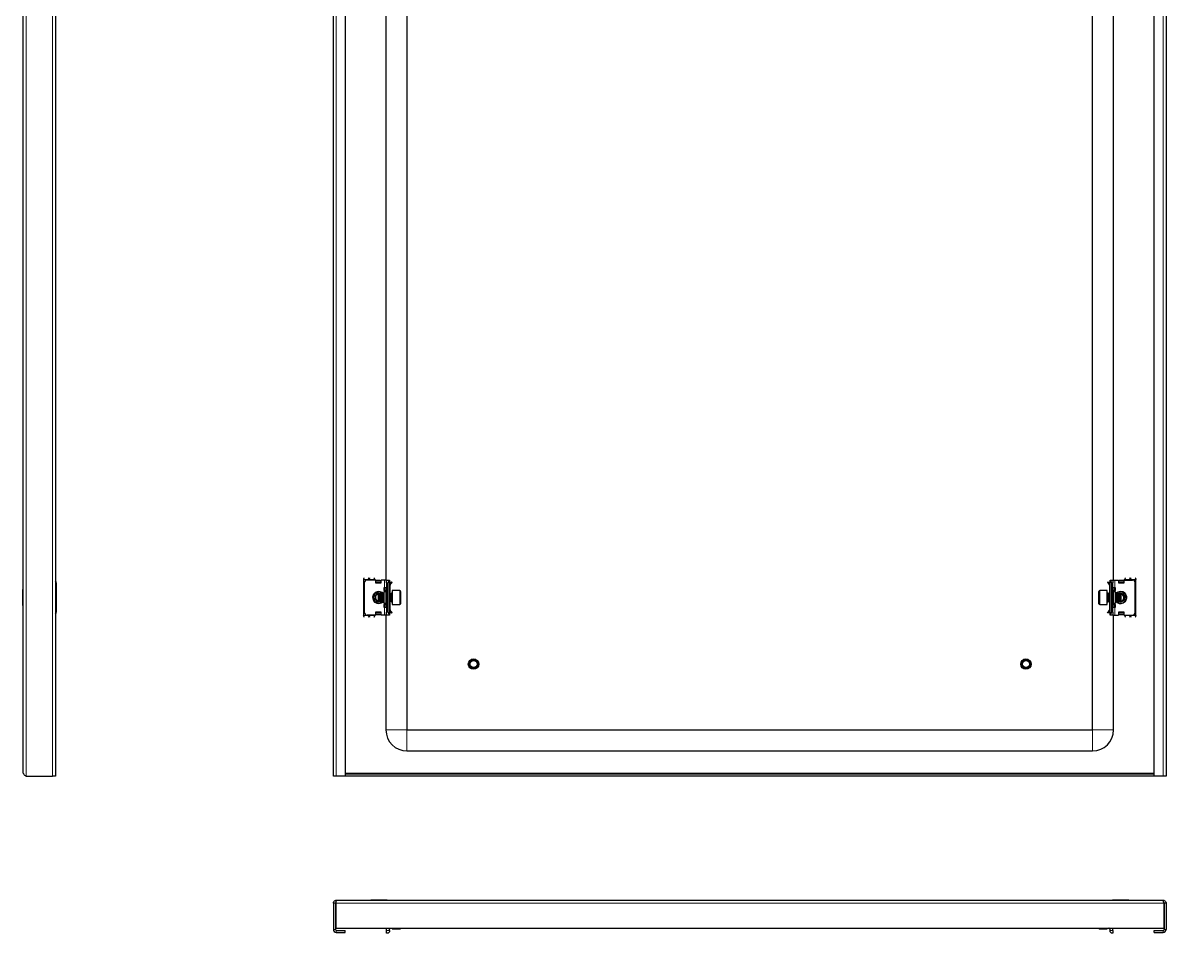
# Model space of a CAD drawing. Header units: millimetres. Extents: x -202 to 1684, y -868 to 1206.
# Drawn here: x 868 to 1684, y -849 to -199 of the extents above; entities that cross this region are included whole.
import ezdxf

# ---------------------------------------------------------------- set-up
doc = ezdxf.new("R2010")
doc.units = ezdxf.units.MM

msp = doc.modelspace()

# ---------------------------------------------------------------- linework, layer by layer
at = {"color": 7, "linetype": 'Continuous', "lineweight": 25}
for p, q in [((868.5, -734.36), (868.5, 1016.44)), ((891.5, 1018.54), (891.5, -736.46)), ((1089.66, -736.46), (1089.66, 1018.54)), ((1098.16, 1018.54), (1098.16, -736.46)), ((1675.16, -736.46), (1675.16, 1018.54)), ((1683.66, 1018.54), (1683.66, -736.46)), ((1142.16, 985.54), (1142.16, -703.46)), ((1631.16, -703.46), (1631.16, 985.54)), ((1127.16, -146.46), (1127.16, -596.46)), ((1646.16, -596.46), (1646.16, -146.46)), ((868.5, -603.18), (868.2, -603.18)), ((868.2, -611.1), (868.2, -603.18)), ((892, -598.46), (892, -619.46)), ((1111.16, -596.21), (1111.16, -621.71)), ((1111.66, -598.46), (1111.66, -619.46)), ((1119.66, -596.46), (1113.66, -596.46)), ((1119.16, -596.21), (1119.16, -596.46)), ((1119.66, -596.46), (1119.66, -598.46)), ((1119.86, -596.58), (1119.66, -596.58)), ((1119.66, -598.46), (1123.66, -598.46)), ((1119.86, -598.46), (1119.86, -596.58)), ((1119.91, -596.84), (1120.41, -596.49)), ((1120.41, -596.84), (1119.91, -597.19)), ((1119.91, -597.19), (1119.91, -596.84)), ((1119.91, -598.11), (1119.91, -597.19)), ((1119.91, -598.46), (1119.91, -598.11)), ((1120.41, -596.49), (1120.41, -596.84)), ((1120.41, -596.49), (1122.91, -596.49)), ((1120.41, -596.84), (1122.91, -596.84)), ((1122.91, -596.84), (1122.91, -596.49)), ((1122.91, -596.49), (1123.41, -596.84)), ((1123.41, -597.19), (1122.91, -596.84)), ((1123.41, -596.84), (1123.41, -597.19)), ((1123.41, -597.19), (1123.41, -598.11)), ((1123.41, -598.11), (1123.41, -598.46)), ((1123.66, -598.46), (1123.66, -596.46)), ((1126.16, -596.46), (1123.66, -596.46)), ((1125.66, -601.96), (1125.66, -603.96)), ((1126.16, -601.96), (1125.66, -601.96)), ((1127.66, -596.46), (1126.16, -596.46)), ((1127.66, -601.96), (1126.16, -601.96)), ((1127.66, -596.46), (1129.66, -596.46)), ((1127.66, -598.46), (1127.66, -596.46)), ((1127.66, -598.46), (1127.66, -619.46)), ((1128.66, -619.46), (1128.66, -598.46)), ((1129.66, -596.46), (1129.66, -596.73)), ((1129.66, -596.73), (1129.66, -621.19)), ((1129.66, -597.55), (1129.87, -597.75)), ((1130.16, -600.21), (1129.66, -600.21)), ((1130.16, -598.46), (1130.16, -598.92)), ((1130.16, -603.71), (1130.16, -600.21)), ((1130.25, -598.8), (1131.23, -597.82)), ((1130.6, -599.15), (1130.25, -598.8)), ((1130.6, -599.15), (1131.58, -598.17)), ((1131.23, -597.82), (1131.58, -598.17)), ((1642.1, -597.82), (1641.75, -598.17)), ((1642.73, -599.15), (1641.75, -598.17)), ((1643.08, -598.8), (1642.1, -597.82)), ((1642.73, -599.15), (1643.08, -598.8)), ((1643.16, -598.46), (1643.16, -598.85)), ((1643.16, -600.21), (1643.66, -600.21)), ((1643.16, -600.21), (1643.16, -603.71)), ((1643.46, -597.75), (1643.66, -597.55)), ((1643.66, -596.46), (1645.66, -596.46)), ((1643.66, -596.73), (1643.66, -596.46)), ((1643.66, -621.19), (1643.66, -596.73)), ((1644.66, -598.46), (1644.66, -619.46)), ((1645.66, -596.46), (1645.66, -598.46)), ((1645.66, -596.46), (1647.16, -596.46)), ((1645.66, -619.46), (1645.66, -598.46)), ((1647.16, -601.96), (1645.66, -601.96)), ((1647.16, -596.46), (1649.66, -596.46)), ((1647.66, -601.96), (1647.16, -601.96)), ((1647.66, -603.96), (1647.66, -601.96)), ((1649.66, -596.46), (1649.66, -598.46)), ((1649.66, -598.46), (1653.66, -598.46)), ((1649.91, -596.84), (1650.41, -596.49)), ((1650.41, -596.84), (1649.91, -597.19)), ((1649.91, -597.19), (1649.91, -596.84)), ((1649.91, -598.11), (1649.91, -597.19)), ((1649.91, -598.46), (1649.91, -598.11)), ((1650.41, -596.49), (1650.41, -596.84)), ((1650.41, -596.49), (1652.91, -596.49)), ((1650.41, -596.84), (1652.91, -596.84)), ((1652.91, -596.84), (1652.91, -596.49)), ((1652.91, -596.49), (1653.41, -596.84)), ((1653.41, -597.19), (1652.91, -596.84)), ((1653.41, -596.84), (1653.41, -597.19)), ((1653.41, -597.19), (1653.41, -598.11)), ((1653.41, -598.11), (1653.41, -598.46)), ((1653.46, -596.58), (1653.46, -598.46)), ((1653.66, -596.58), (1653.46, -596.58)), ((1653.66, -598.46), (1653.66, -596.46)), ((1653.66, -596.46), (1659.66, -596.46)), ((1654.16, -596.46), (1654.16, -596.21)), ((1661.66, -619.46), (1661.66, -598.46)), ((1662.16, -621.71), (1662.16, -596.21)), ((868.2, -614.75), (868.2, -611.1)), ((1121.97, -606.21), (1121.14, -606.4)), ((1122.22, -605.96), (1121.66, -606.51)), ((1121.66, -606.51), (1121.66, -611.22)), ((1121.66, -611.22), (1121.66, -611.41)), ((1121.66, -611.41), (1122.22, -611.96)), ((1122.28, -605.96), (1122.22, -605.96)), ((1122.22, -605.96), (1122.22, -611.73)), ((1122.66, -606.51), (1122.28, -605.96)), ((1122.28, -605.96), (1122.28, -607.81)), ((1122.28, -607.81), (1122.28, -611.96)), ((1122.28, -611.96), (1122.66, -611.41)), ((1122.83, -606.28), (1122.46, -606.22)), ((1123.05, -605.96), (1122.66, -606.51)), ((1122.66, -606.51), (1122.66, -608.03)), ((1122.66, -608.03), (1122.66, -611.41)), ((1122.66, -611.41), (1123.05, -611.96)), ((1123.28, -605.96), (1123.05, -605.96)), ((1123.05, -605.96), (1123.05, -607.81)), ((1123.05, -607.81), (1123.05, -611.96)), ((1123.66, -606.51), (1123.28, -605.96)), ((1123.28, -605.96), (1123.28, -607.81)), ((1123.28, -607.81), (1123.28, -611.96)), ((1123.28, -611.96), (1123.66, -611.41)), ((1123.49, -606.27), (1123.74, -606.41)), ((1123.74, -611.51), (1123.49, -611.65)), ((1124.05, -605.96), (1123.66, -606.51)), ((1123.66, -606.51), (1123.66, -608.03)), ((1123.66, -608.03), (1123.66, -611.41)), ((1123.66, -611.41), (1124.05, -611.96)), ((1124.28, -605.96), (1124.05, -605.96)), ((1124.05, -605.96), (1124.05, -607.81)), ((1124.05, -607.81), (1124.05, -611.96)), ((1124.66, -606.51), (1124.28, -605.96)), ((1124.28, -605.96), (1124.28, -607.81)), ((1124.28, -607.81), (1124.28, -611.96)), ((1124.28, -611.96), (1124.66, -611.41)), ((1125.05, -605.96), (1124.66, -606.51)), ((1124.66, -606.51), (1124.66, -608.03)), ((1124.66, -608.03), (1124.66, -611.41)), ((1124.66, -611.41), (1125.05, -611.96)), ((1125.28, -605.96), (1125.05, -605.96)), ((1125.05, -605.96), (1125.05, -607.81)), ((1125.05, -607.81), (1125.05, -611.96)), ((1125.66, -606.51), (1125.28, -605.96)), ((1125.28, -605.96), (1125.28, -607.81)), ((1125.28, -607.81), (1125.28, -611.96)), ((1125.28, -611.96), (1125.66, -611.41)), ((1125.66, -603.71), (1126.66, -603.71)), ((1125.66, -603.96), (1127.34, -604.93)), ((1127.16, -604.96), (1125.66, -604.96)), ((1125.66, -604.96), (1125.66, -612.96)), ((1126.66, -603.71), (1127.16, -603.71)), ((1127.16, -603.71), (1127.16, -604.83)), ((1130.16, -603.71), (1129.66, -603.71)), ((1130.05, -605.96), (1129.66, -606.51)), ((1129.66, -611.41), (1130.05, -611.96)), ((1130.28, -605.96), (1130.05, -605.96)), ((1130.05, -605.96), (1130.05, -607.81)), ((1130.05, -607.81), (1130.05, -611.96)), ((1130.16, -605.96), (1130.16, -603.71)), ((1130.66, -606.51), (1130.28, -605.96)), ((1130.28, -605.96), (1130.28, -607.81)), ((1130.28, -607.81), (1130.28, -611.96)), ((1130.28, -611.96), (1130.66, -611.41)), ((1131.05, -605.96), (1130.66, -606.51)), ((1130.66, -606.51), (1130.66, -608.03)), ((1130.66, -608.03), (1130.66, -611.41)), ((1130.66, -611.41), (1131.05, -611.96)), ((1131.41, -605.96), (1131.05, -605.96)), ((1131.05, -605.96), (1131.05, -607.81)), ((1131.05, -607.81), (1131.05, -611.96)), ((1137.06, -603.96), (1131.66, -603.96)), ((1131.66, -603.96), (1131.66, -613.58)), ((1137.66, -604.56), (1137.66, -613.03)), ((1635.66, -613.36), (1635.66, -604.56)), ((1641.66, -603.96), (1636.26, -603.96)), ((1641.66, -613.96), (1641.66, -603.96)), ((1642.28, -605.96), (1641.91, -605.96)), ((1642.66, -606.51), (1642.28, -605.96)), ((1642.28, -607.81), (1642.28, -605.96)), ((1642.28, -611.96), (1642.28, -607.81)), ((1642.28, -611.96), (1642.66, -611.41)), ((1643.05, -605.96), (1642.66, -606.51)), ((1642.66, -608.03), (1642.66, -606.51)), ((1642.66, -611.41), (1642.66, -608.03)), ((1642.66, -611.41), (1643.05, -611.96)), ((1643.28, -605.96), (1643.05, -605.96)), ((1643.05, -607.81), (1643.05, -605.96)), ((1643.05, -611.96), (1643.05, -607.81)), ((1643.66, -603.71), (1643.16, -603.71)), ((1643.16, -603.71), (1643.16, -605.96)), ((1643.66, -606.51), (1643.28, -605.96)), ((1643.28, -607.81), (1643.28, -605.96)), ((1643.28, -611.96), (1643.28, -607.81)), ((1643.28, -611.96), (1643.66, -611.41)), ((1645.99, -604.93), (1647.66, -603.96)), ((1646.16, -604.83), (1646.16, -603.71)), ((1646.16, -603.71), (1646.66, -603.71)), ((1647.66, -604.96), (1646.16, -604.96)), ((1646.66, -603.71), (1647.66, -603.71)), ((1647.66, -612.96), (1647.66, -604.96)), ((1648.05, -605.96), (1647.66, -606.51)), ((1647.66, -611.41), (1648.05, -611.96)), ((1648.28, -605.96), (1648.05, -605.96)), ((1648.05, -607.81), (1648.05, -605.96)), ((1648.05, -611.96), (1648.05, -607.81)), ((1648.66, -606.51), (1648.28, -605.96)), ((1648.28, -607.81), (1648.28, -605.96)), ((1648.28, -611.96), (1648.28, -607.81)), ((1648.28, -611.96), (1648.66, -611.41)), ((1649.05, -605.96), (1648.66, -606.51)), ((1648.66, -608.03), (1648.66, -606.51)), ((1648.66, -611.41), (1648.66, -608.03)), ((1648.66, -611.41), (1649.05, -611.96)), ((1649.28, -605.96), (1649.05, -605.96)), ((1649.05, -607.81), (1649.05, -605.96)), ((1649.05, -611.96), (1649.05, -607.81)), ((1649.66, -606.51), (1649.28, -605.96)), ((1649.28, -607.81), (1649.28, -605.96)), ((1649.28, -611.96), (1649.28, -607.81)), ((1649.28, -611.96), (1649.66, -611.41)), ((1649.59, -606.41), (1649.84, -606.27)), ((1649.84, -611.65), (1649.59, -611.51)), ((1650.05, -605.96), (1649.66, -606.51)), ((1649.66, -608.03), (1649.66, -606.51)), ((1649.66, -611.41), (1649.66, -608.03)), ((1649.66, -611.41), (1650.05, -611.96)), ((1650.28, -605.96), (1650.05, -605.96)), ((1650.05, -607.81), (1650.05, -605.96)), ((1650.05, -611.96), (1650.05, -607.81)), ((1650.66, -606.51), (1650.28, -605.96)), ((1650.28, -607.81), (1650.28, -605.96)), ((1650.28, -611.96), (1650.28, -607.81)), ((1650.28, -611.96), (1650.66, -611.41)), ((1650.87, -606.22), (1650.5, -606.28)), ((1651.05, -605.96), (1650.66, -606.51)), ((1650.66, -608.03), (1650.66, -606.51)), ((1650.66, -611.41), (1650.66, -608.03)), ((1650.66, -611.41), (1651.05, -611.96)), ((1651.11, -605.96), (1651.05, -605.96)), ((1651.05, -607.81), (1651.05, -605.96)), ((1651.05, -611.96), (1651.05, -607.81)), ((1651.66, -606.51), (1651.11, -605.96)), ((1651.11, -611.96), (1651.11, -605.96)), ((1651.11, -611.96), (1651.66, -611.41)), ((1652.19, -606.4), (1651.36, -606.21)), ((1651.66, -611.41), (1651.66, -606.51)), ((868.2, -614.75), (868.5, -614.75)), ((1123.66, -619.46), (1119.66, -619.46)), ((1119.66, -619.46), (1119.66, -621.46)), ((1119.86, -621.34), (1119.86, -619.46)), ((1119.91, -619.81), (1119.91, -619.46)), ((1122.22, -611.73), (1122.22, -611.96)), ((1122.22, -611.96), (1122.28, -611.96)), ((1123.05, -611.96), (1123.28, -611.96)), ((1123.41, -619.46), (1123.41, -619.81)), ((1123.66, -621.46), (1123.66, -619.46)), ((1124.05, -611.96), (1124.28, -611.96)), ((1125.05, -611.96), (1125.28, -611.96)), ((1125.66, -612.96), (1127.16, -612.96)), ((1127.34, -612.99), (1125.66, -613.96)), ((1125.66, -613.96), (1125.66, -615.96)), ((1126.66, -614.21), (1125.66, -614.21)), ((1125.66, -615.96), (1126.16, -615.96)), ((1126.16, -615.96), (1127.66, -615.96)), ((1127.16, -614.21), (1126.66, -614.21)), ((1127.16, -613.09), (1127.16, -614.21)), ((1127.66, -621.46), (1127.66, -619.46)), ((1129.66, -614.21), (1130.16, -614.21)), ((1130.16, -617.71), (1129.66, -617.71)), ((1130.05, -611.96), (1130.28, -611.96)), ((1130.16, -614.21), (1130.16, -611.96)), ((1130.16, -617.71), (1130.16, -614.21)), ((1130.16, -619.46), (1130.16, -619.07)), ((1130.6, -618.77), (1130.25, -619.12)), ((1130.25, -619.12), (1131.23, -620.1)), ((1130.6, -618.77), (1131.58, -619.75)), ((1131.05, -611.96), (1131.41, -611.96)), ((1131.23, -620.1), (1131.58, -619.75)), ((1131.66, -613.58), (1131.66, -613.96)), ((1131.66, -613.96), (1137.06, -613.96)), ((1137.66, -613.03), (1137.66, -613.36)), ((1636.26, -613.96), (1641.66, -613.96)), ((1642.73, -618.77), (1641.75, -619.75)), ((1642.1, -620.1), (1641.75, -619.75)), ((1641.91, -611.96), (1642.28, -611.96)), ((1643.08, -619.12), (1642.1, -620.1)), ((1642.73, -618.77), (1643.08, -619.12)), ((1643.05, -611.96), (1643.28, -611.96)), ((1643.16, -611.96), (1643.16, -614.21)), ((1643.16, -614.21), (1643.66, -614.21)), ((1643.16, -614.21), (1643.16, -617.71)), ((1643.16, -617.71), (1643.66, -617.71)), ((1643.16, -619.46), (1643.16, -619)), ((1645.66, -615.96), (1647.16, -615.96)), ((1645.66, -619.46), (1645.66, -621.46)), ((1647.66, -613.96), (1645.99, -612.99)), ((1646.16, -612.96), (1647.66, -612.96)), ((1646.16, -614.21), (1646.16, -613.09)), ((1646.66, -614.21), (1646.16, -614.21)), ((1647.66, -614.21), (1646.66, -614.21)), ((1647.16, -615.96), (1647.66, -615.96)), ((1647.66, -615.96), (1647.66, -613.96)), ((1648.05, -611.96), (1648.28, -611.96)), ((1649.05, -611.96), (1649.28, -611.96)), ((1653.66, -619.46), (1649.66, -619.46)), ((1649.66, -619.46), (1649.66, -621.46)), ((1649.91, -619.81), (1649.91, -619.46)), ((1650.05, -611.96), (1650.28, -611.96)), ((1651.05, -611.96), (1651.11, -611.96)), ((1653.41, -619.46), (1653.41, -619.81)), ((1653.46, -619.46), (1653.46, -621.34)), ((1653.66, -621.46), (1653.66, -619.46)), ((1119.66, -621.46), (1113.66, -621.46)), ((1119.16, -621.46), (1119.16, -621.71)), ((1119.66, -621.34), (1119.86, -621.34)), ((1119.91, -620.73), (1119.91, -619.81)), ((1119.91, -620.73), (1120.41, -621.08)), ((1119.91, -621.08), (1119.91, -620.73)), ((1120.41, -621.43), (1119.91, -621.08)), ((1122.91, -621.08), (1120.41, -621.08)), ((1120.41, -621.08), (1120.41, -621.43)), ((1122.91, -621.43), (1120.41, -621.43)), ((1122.91, -621.08), (1123.41, -620.73)), ((1122.91, -621.43), (1122.91, -621.08)), ((1123.41, -621.08), (1122.91, -621.43)), ((1123.41, -619.81), (1123.41, -620.73)), ((1123.41, -620.73), (1123.41, -621.08)), ((1126.16, -621.46), (1123.66, -621.46)), ((1127.66, -621.46), (1126.16, -621.46)), ((1127.16, -621.46), (1127.16, -703.46)), ((1129.66, -621.46), (1127.66, -621.46)), ((1129.87, -620.17), (1129.66, -620.37)), ((1129.66, -621.19), (1129.66, -621.46)), ((1643.66, -620.37), (1643.46, -620.17)), ((1643.66, -621.46), (1643.66, -621.19)), ((1645.66, -621.46), (1643.66, -621.46)), ((1645.66, -621.46), (1647.16, -621.46)), ((1646.16, -703.46), (1646.16, -621.46)), ((1647.16, -621.46), (1649.66, -621.46)), ((1649.91, -620.73), (1649.91, -619.81)), ((1649.91, -620.73), (1650.41, -621.08)), ((1649.91, -621.08), (1649.91, -620.73)), ((1650.41, -621.43), (1649.91, -621.08)), ((1652.91, -621.08), (1650.41, -621.08)), ((1650.41, -621.08), (1650.41, -621.43)), ((1652.91, -621.43), (1650.41, -621.43)), ((1652.91, -621.08), (1653.41, -620.73)), ((1652.91, -621.43), (1652.91, -621.08)), ((1653.41, -621.08), (1652.91, -621.43)), ((1653.41, -619.81), (1653.41, -620.73)), ((1653.41, -620.73), (1653.41, -621.08)), ((1653.46, -621.34), (1653.66, -621.34)), ((1653.66, -621.46), (1659.66, -621.46)), ((1654.16, -621.71), (1654.16, -621.46)), ((1142.16, -703.46), (1631.16, -703.46)), ((1142.16, -718.46), (1631.16, -718.46)), ((870.6, -736.46), (889.4, -736.46)), ((891.5, -736.46), (889.4, -736.46)), ((1091.76, -736.46), (1089.66, -736.46)), ((1098.16, -736.46), (1091.76, -736.46)), ((1675.16, -734.96), (1098.16, -734.96)), ((1675.16, -736.46), (1098.16, -736.46)), ((1681.56, -736.46), (1675.16, -736.46)), ((1683.66, -736.46), (1681.56, -736.46)), ((1091.16, -827.1), (1089.66, -827.1)), ((1089.66, -827.1), (1089.66, -845.9)), ((1091.16, -827.1), (1091.16, -845.9)), ((1091.36, -827.1), (1091.36, -845)), ((1091.76, -825), (1681.56, -825)), ((1116.38, -824.7), (1116.38, -825)), ((1116.38, -824.7), (1127.95, -824.7)), ((1127.95, -825), (1127.95, -824.7)), ((1645.38, -824.7), (1645.38, -825)), ((1645.38, -824.7), (1656.54, -824.7)), ((1656.54, -824.7), (1656.95, -824.7)), ((1656.95, -825), (1656.95, -824.7)), ((1681.96, -827.1), (1681.96, -845)), ((1683.66, -827.1), (1682.16, -827.1)), ((1682.16, -827.1), (1682.16, -845.9)), ((1683.66, -827.1), (1683.66, -845.9)), ((1091.36, -845), (1681.96, -845)), ((1091.76, -846.5), (1098.16, -846.5)), ((1091.76, -848), (1098.16, -848)), ((1098.16, -848), (1098.16, -846.5)), ((1127.66, -846.5), (1127.66, -845)), ((1127.66, -848.5), (1127.66, -846.5)), ((1128.66, -848.5), (1129.66, -847.5)), ((1129.66, -846.5), (1129.66, -845)), ((1130.16, -845.5), (1129.66, -845.5)), ((1129.66, -846.5), (1129.66, -847.5)), ((1131.66, -845), (1131.66, -845.5)), ((1131.66, -845.5), (1137.06, -845.5)), ((1636.26, -845.5), (1641.66, -845.5)), ((1641.66, -845.5), (1641.66, -845)), ((1643.16, -845.5), (1643.66, -845.5)), ((1643.66, -846.5), (1643.66, -845)), ((1643.66, -847.5), (1643.66, -846.5)), ((1643.66, -847.5), (1644.66, -848.5)), ((1645.66, -846.5), (1645.66, -845)), ((1645.66, -846.5), (1645.66, -848.5)), ((1675.16, -848), (1675.16, -846.5)), ((1675.16, -846.5), (1681.56, -846.5)), ((1675.16, -848), (1681.56, -848)), ((1128.66, -848.5), (1127.66, -848.5)), ((1645.66, -848.5), (1644.66, -848.5))]:
    msp.add_line(p, q, dxfattribs=at)
at = {"color": 8, "linetype": 'Continuous', "lineweight": 18}
for p, q in [((870.6, -736.46), (870.6, 1018.54)), ((889.4, -736.46), (889.4, 1018.54)), ((1091.76, 1018.54), (1091.76, -736.46)), ((1681.56, 1018.54), (1681.56, -736.46)), ((1111.16, -596.21), (1115.16, -596.21)), ((1115.16, -596.21), (1119.16, -596.21)), ((1123.41, -598.11), (1119.91, -598.11)), ((1126.16, -596.46), (1126.16, -601.96)), ((1126.66, -601.96), (1126.66, -603.71)), ((1128.66, -598.46), (1127.66, -598.46)), ((1129.66, -597.96), (1129.87, -597.75)), ((1129.66, -598.46), (1130.16, -598.46)), ((1643.66, -598.46), (1643.16, -598.46)), ((1643.66, -597.96), (1643.46, -597.75)), ((1645.66, -598.46), (1644.66, -598.46)), ((1646.66, -603.71), (1646.66, -601.96)), ((1647.16, -601.96), (1647.16, -596.46)), ((1653.41, -598.11), (1649.91, -598.11)), ((1654.16, -596.21), (1658.16, -596.21)), ((1662.16, -596.21), (1658.16, -596.21)), ((1127.16, -612.96), (1127.16, -604.96)), ((1131.41, -611.96), (1131.41, -605.96)), ((1137.06, -613.58), (1137.06, -603.96)), ((1636.26, -603.96), (1636.26, -613.96)), ((1641.91, -605.96), (1641.91, -611.73)), ((1646.16, -604.96), (1646.16, -612.96)), ((1126.16, -615.96), (1126.16, -621.46)), ((1126.66, -614.21), (1126.66, -615.96)), ((1127.66, -619.46), (1128.66, -619.46)), ((1129.66, -619.46), (1130.16, -619.46)), ((1137.06, -613.96), (1137.06, -613.58)), ((1641.91, -611.73), (1641.91, -611.96)), ((1643.66, -619.46), (1643.16, -619.46)), ((1644.66, -619.46), (1645.66, -619.46)), ((1646.66, -615.96), (1646.66, -614.21)), ((1647.16, -621.46), (1647.16, -615.96)), ((1111.16, -621.71), (1115.16, -621.71)), ((1119.16, -621.71), (1115.16, -621.71)), ((1119.91, -619.81), (1123.41, -619.81)), ((1129.66, -619.96), (1129.87, -620.17)), ((1643.66, -619.96), (1643.46, -620.17)), ((1649.91, -619.81), (1653.41, -619.81)), ((1658.16, -621.71), (1654.16, -621.71)), ((1662.16, -621.71), (1658.16, -621.71)), ((1142.16, -703.46), (1127.16, -703.46)), ((1142.16, -703.46), (1142.16, -718.46)), ((1631.16, -703.46), (1631.16, -718.46)), ((1631.16, -703.46), (1646.16, -703.46)), ((1675.16, -734.36), (1098.16, -734.36)), ((1091.36, -827.1), (1681.96, -827.1)), ((1091.16, -845.9), (1089.66, -845.9)), ((1091.76, -846.5), (1091.76, -848)), ((1127.66, -846.5), (1129.66, -846.5)), ((1137.06, -845.5), (1137.06, -845)), ((1636.26, -845), (1636.26, -845.5)), ((1643.66, -846.5), (1645.66, -846.5)), ((1681.56, -846.5), (1681.56, -848)), ((1682.16, -845.9), (1683.66, -845.9))]:
    msp.add_line(p, q, dxfattribs=at)
at = {"color": 7, "linetype": 'Continuous', "lineweight": 25, "flags": 128}
for points in [[(1122.46, -611.7), (1122.7, -611.67), (1122.83, -611.64)], [(1650.5, -611.64), (1650.63, -611.67), (1650.87, -611.7)]]:
    msp.add_lwpolyline(points, dxfattribs=at)
at = {"color": 7, "linetype": 'Continuous', "lineweight": 25}
for centre, radius in [((1189.66, -656.46), 3.75), ((1189.66, -656.46), 3), ((1189.66, -656.46), 2.5), ((1583.66, -656.46), 3.75), ((1583.66, -656.46), 3), ((1583.66, -656.46), 2.5)]:
    msp.add_circle(centre, radius, dxfattribs=at)
for centre, radius, start, end in [((890, -598.46), 2, 0, 41.40962), ((1113.66, -598.46), 2, 90, 180), ((1130.66, -598.46), 2, 120, 180), ((1129.16, -598.46), 1, 0, 45), ((1644.16, -598.46), 1, 135, 180), ((1642.66, -598.46), 2, 0, 60), ((1659.66, -598.46), 2, 0, 90), ((1122.16, -608.96), 4, 45.71765, 270), ((1122.16, -608.96), 3, 74.33161, 285.66839), ((1122.16, -608.96), 2.76, 111.7574, 265.98739), ((1122.16, -608.96), 2.45, 101.79772, 201.7574), ((1122.16, -608.96), 2.45, 201.7574, 258.20228), ((1127.16, -604.46), 0.5, 270, 0), ((1131.41, -605.71), 0.25, 270, 0), ((1137.06, -604.56), 0.6, 0, 90), ((1636.26, -604.56), 0.6, 90, 180), ((1641.91, -605.71), 0.25, 180, 270), ((1646.16, -604.46), 0.5, 180, 270), ((1651.16, -608.96), 4, 90, 134.28235), ((1651.16, -608.96), 4, 225.71765, 90), ((1651.16, -608.96), 3, 254.33161, 105.66839), ((1651.16, -608.96), 2.76, 274.01261, 68.2426), ((1651.16, -608.96), 2.45, 281.79772, 78.20228), ((890, -619.46), 2, 318.59038, 0), ((1113.66, -619.46), 2, 180, 270), ((1122.16, -608.96), 4, 270, 314.28235), ((1127.16, -613.46), 0.5, 0, 90), ((1130.66, -619.46), 2, 180, 240), ((1129.16, -619.46), 1, 315, 0), ((1131.41, -612.21), 0.25, 360, 90), ((1137.06, -613.36), 0.6, 270, 360), ((1636.26, -613.36), 0.6, 180, 270), ((1641.91, -612.21), 0.25, 90, 180), ((1644.16, -619.46), 1, 180, 225), ((1642.66, -619.46), 2, 300, 0), ((1646.16, -613.46), 0.5, 90, 180), ((1659.66, -619.46), 2, 270, 0), ((1142.16, -703.46), 15, 180, 270), ((1631.16, -703.46), 15, 270, 0), ((1091.76, -845.9), 2.1, 180, 270), ((1091.76, -845.9), 0.6, 180, 270), ((1137.06, -844.9), 0.6, 270, 350.40593), ((1636.26, -844.9), 0.6, 189.59407, 270), ((1681.56, -845.9), 2.1, 270, 0), ((1681.56, -845.9), 0.6, 270, 0)]:
    msp.add_arc(centre, radius, start, end, dxfattribs=at)
at = {"color": 8, "linetype": 'Continuous', "lineweight": 18}
for centre, start, end in [((1122.16, -608.96), 38.94244, 270), ((1651.16, -608.96), 218.94244, 90), ((1651.16, -608.96), 90, 141.05756), ((1122.16, -608.96), 270, 321.05756)]:
    msp.add_arc(centre, 4.5, start, end, dxfattribs=at)
at = {"color": 7, "linetype": 'Continuous', "lineweight": 25}
for points, knots in [([(1111.16, -596.21), (1111.26, -595.97), (1111.45, -595.48), (1111.64, -595.08), (1111.74, -594.89)], [0, 0, 0, 0, 0.502065, 1, 1, 1, 1]), ([(1114.59, -594.9), (1114.67, -595.05), (1114.85, -595.4), (1115.04, -595.89), (1115.15, -596.17), (1115.16, -596.21)], [0, 0, 0, 0, 0.4154826, 0.9171518, 1, 1, 1, 1]), ([(1115.16, -596.21), (1115.26, -595.97), (1115.45, -595.48), (1115.64, -595.08), (1115.74, -594.89)], [0, 0, 0, 0, 0.502065, 1, 1, 1, 1]), ([(1118.59, -594.9), (1118.67, -595.05), (1118.85, -595.4), (1119.04, -595.89), (1119.15, -596.17), (1119.16, -596.21)], [0, 0, 0, 0, 0.415483, 0.917152, 1, 1, 1, 1]), ([(1654.16, -596.21), (1654.21, -596.09), (1654.31, -595.85), (1654.45, -595.5), (1654.59, -595.17), (1654.69, -594.98), (1654.74, -594.89)], [0, 0, 0, 0, 0.247454, 0.50208, 0.749534, 1, 1, 1, 1]), ([(1657.59, -594.9), (1657.67, -595.05), (1657.85, -595.4), (1658.04, -595.89), (1658.15, -596.17), (1658.16, -596.21)], [0, 0, 0, 0, 0.4154826, 0.9171518, 1, 1, 1, 1]), ([(1658.16, -596.21), (1658.26, -595.97), (1658.45, -595.48), (1658.64, -595.08), (1658.74, -594.89)], [0, 0, 0, 0, 0.502065, 1, 1, 1, 1]), ([(1661.59, -594.9), (1661.67, -595.05), (1661.85, -595.4), (1662.04, -595.89), (1662.15, -596.17), (1662.16, -596.21)], [0, 0, 0, 0, 0.4154826, 0.9171518, 1, 1, 1, 1]), ([(1130.25, -598.8), (1130.1, -598.98), (1129.79, -599.36), (1129.67, -599.89), (1129.67, -600.17), (1129.66, -600.21)], [0, 0, 0, 0, 0.461863, 0.923726, 1, 1, 1, 1]), ([(1130.6, -599.15), (1130.48, -599.3), (1130.3, -599.53), (1130.18, -599.91), (1130.17, -600.11), (1130.16, -600.21)], [0, 0, 0, 0, 0.485042, 0.738404, 1, 1, 1, 1]), ([(1643.16, -600.21), (1643.14, -600.02), (1643.11, -599.73), (1642.93, -599.38), (1642.79, -599.23), (1642.73, -599.15)], [0, 0, 0, 0, 0.4850424, 0.7384039, 1, 1, 1, 1]), ([(1643.66, -600.21), (1643.64, -599.97), (1643.59, -599.49), (1643.3, -599.03), (1643.11, -598.82), (1643.08, -598.8)], [0, 0, 0, 0, 0.4618628, 0.9237257, 1, 1, 1, 1]), ([(1129.66, -617.71), (1129.69, -617.95), (1129.74, -618.43), (1130.03, -618.89), (1130.22, -619.1), (1130.25, -619.12)], [0, 0, 0, 0, 0.4618628, 0.9237257, 1, 1, 1, 1]), ([(1130.16, -617.71), (1130.19, -617.9), (1130.22, -618.19), (1130.4, -618.54), (1130.54, -618.69), (1130.6, -618.77)], [0, 0, 0, 0, 0.485042, 0.738404, 1, 1, 1, 1]), ([(1642.73, -618.77), (1642.85, -618.62), (1643.03, -618.39), (1643.15, -618.01), (1643.16, -617.81), (1643.16, -617.71)], [0, 0, 0, 0, 0.485042, 0.738404, 1, 1, 1, 1]), ([(1643.08, -619.12), (1643.23, -618.94), (1643.54, -618.56), (1643.66, -618.03), (1643.66, -617.75), (1643.66, -617.71)], [0, 0, 0, 0, 0.461863, 0.923726, 1, 1, 1, 1]), ([(1111.74, -623.02), (1111.66, -622.87), (1111.48, -622.52), (1111.29, -622.03), (1111.18, -621.75), (1111.16, -621.71)], [0, 0, 0, 0, 0.415483, 0.917152, 1, 1, 1, 1]), ([(1115.16, -621.71), (1115.07, -621.95), (1114.88, -622.44), (1114.69, -622.84), (1114.59, -623.03)], [0, 0, 0, 0, 0.502065, 1, 1, 1, 1]), ([(1115.74, -623.02), (1115.66, -622.87), (1115.48, -622.52), (1115.29, -622.03), (1115.18, -621.75), (1115.16, -621.71)], [0, 0, 0, 0, 0.415483, 0.917152, 1, 1, 1, 1]), ([(1119.16, -621.71), (1119.12, -621.83), (1119.02, -622.07), (1118.88, -622.42), (1118.74, -622.75), (1118.64, -622.94), (1118.59, -623.03)], [0, 0, 0, 0, 0.247454, 0.50208, 0.749534, 1, 1, 1, 1]), ([(1654.74, -623.02), (1654.66, -622.87), (1654.48, -622.52), (1654.29, -622.03), (1654.18, -621.75), (1654.16, -621.71)], [0, 0, 0, 0, 0.415483, 0.917152, 1, 1, 1, 1]), ([(1658.16, -621.71), (1658.07, -621.95), (1657.88, -622.44), (1657.69, -622.84), (1657.59, -623.03)], [0, 0, 0, 0, 0.502065, 1, 1, 1, 1]), ([(1658.74, -623.02), (1658.66, -622.87), (1658.48, -622.52), (1658.29, -622.03), (1658.18, -621.75), (1658.16, -621.71)], [0, 0, 0, 0, 0.415483, 0.917152, 1, 1, 1, 1]), ([(1662.16, -621.71), (1662.07, -621.95), (1661.88, -622.44), (1661.69, -622.84), (1661.59, -623.03)], [0, 0, 0, 0, 0.502065, 1, 1, 1, 1]), ([(868.5, -734.36), (868.5, -734.54), (868.55, -734.71), (868.76, -735.06), (868.91, -735.23), (869.31, -735.59), (869.54, -735.76), (870.05, -736.11), (870.32, -736.28), (870.6, -736.46)], [0, 0, 0, 0, 0.25, 0.25, 0.5, 0.5, 0.75, 0.75, 1, 1, 1, 1]), ([(1089.66, -827.1), (1089.66, -826.82), (1089.72, -826.55), (1089.93, -826.04), (1090.08, -825.81), (1090.47, -825.42), (1090.7, -825.27), (1091.22, -825.06), (1091.49, -825), (1091.76, -825)], [0, 0, 0, 0, 0.25, 0.25, 0.5, 0.5, 0.75, 0.75, 1, 1, 1, 1]), ([(1091.16, -827.1), (1091.18, -827.02), (1091.2, -826.86), (1091.3, -826.68), (1091.4, -826.64), (1091.42, -826.64)], [0, 0, 0, 0, 0.432796, 0.865566, 1, 1, 1, 1]), ([(1091.76, -825), (1091.73, -825), (1091.7, -825.06), (1091.63, -825.27), (1091.6, -825.42), (1091.53, -825.81), (1091.5, -826.04), (1091.43, -826.55), (1091.4, -826.83), (1091.36, -827.1)], [0, 0, 0, 0, 0.25, 0.25, 0.5, 0.5, 0.75, 0.75, 1, 1, 1, 1]), ([(1681.56, -825), (1681.84, -825), (1682.11, -825.06), (1682.62, -825.27), (1682.85, -825.42), (1683.24, -825.81), (1683.4, -826.04), (1683.61, -826.55), (1683.66, -826.82), (1683.66, -827.1)], [0, 0, 0, 0, 0.25, 0.25, 0.5, 0.5, 0.75, 0.75, 1, 1, 1, 1]), ([(1681.96, -827.1), (1681.93, -826.83), (1681.9, -826.55), (1681.83, -826.04), (1681.8, -825.81), (1681.73, -825.42), (1681.7, -825.27), (1681.63, -825.06), (1681.6, -825), (1681.56, -825)], [0, 0, 0, 0, 0.25, 0.25, 0.5, 0.5, 0.75, 0.75, 1, 1, 1, 1]), ([(1681.9, -826.62), (1681.94, -826.64), (1682.1, -826.75), (1682.14, -826.94), (1682.16, -827.1)], [0, 0, 0, 0, 0.207713, 1, 1, 1, 1]), ([(1130.08, -845), (1129.99, -845.06), (1129.76, -845.21), (1129.67, -845.37), (1129.67, -845.49), (1129.66, -845.5)], [0, 0, 0, 0, 0.331346, 0.905226, 1, 1, 1, 1]), ([(1130.48, -845), (1130.41, -845.06), (1130.27, -845.17), (1130.18, -845.34), (1130.17, -845.45), (1130.16, -845.5)], [0, 0, 0, 0, 0.360365, 0.675069, 1, 1, 1, 1]), ([(1643.16, -845.5), (1643.14, -845.4), (1643.11, -845.25), (1642.97, -845.08), (1642.89, -845.01), (1642.87, -845)], [0, 0, 0, 0, 0.60297, 0.917931, 1, 1, 1, 1]), ([(1643.66, -845.5), (1643.64, -845.41), (1643.61, -845.24), (1643.36, -845.07), (1643.26, -845)], [0, 0, 0, 0, 0.57413, 1, 1, 1, 1])]:
    msp.add_open_spline(points, degree=3, knots=knots, dxfattribs=at)

doc.saveas('drawing.dxf')
